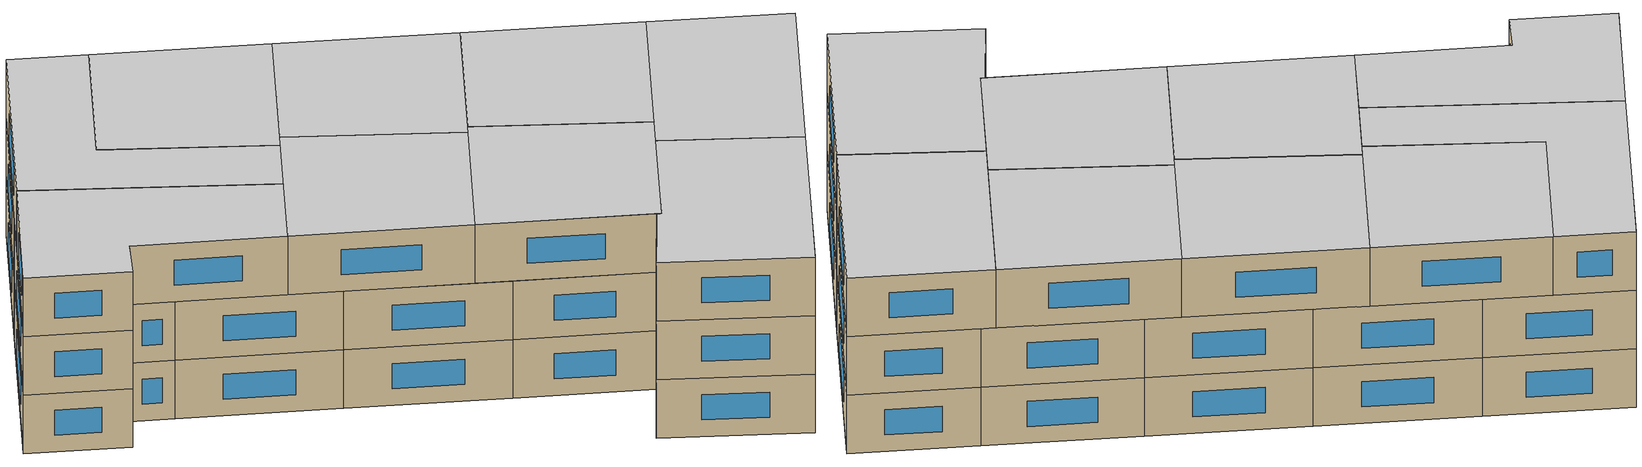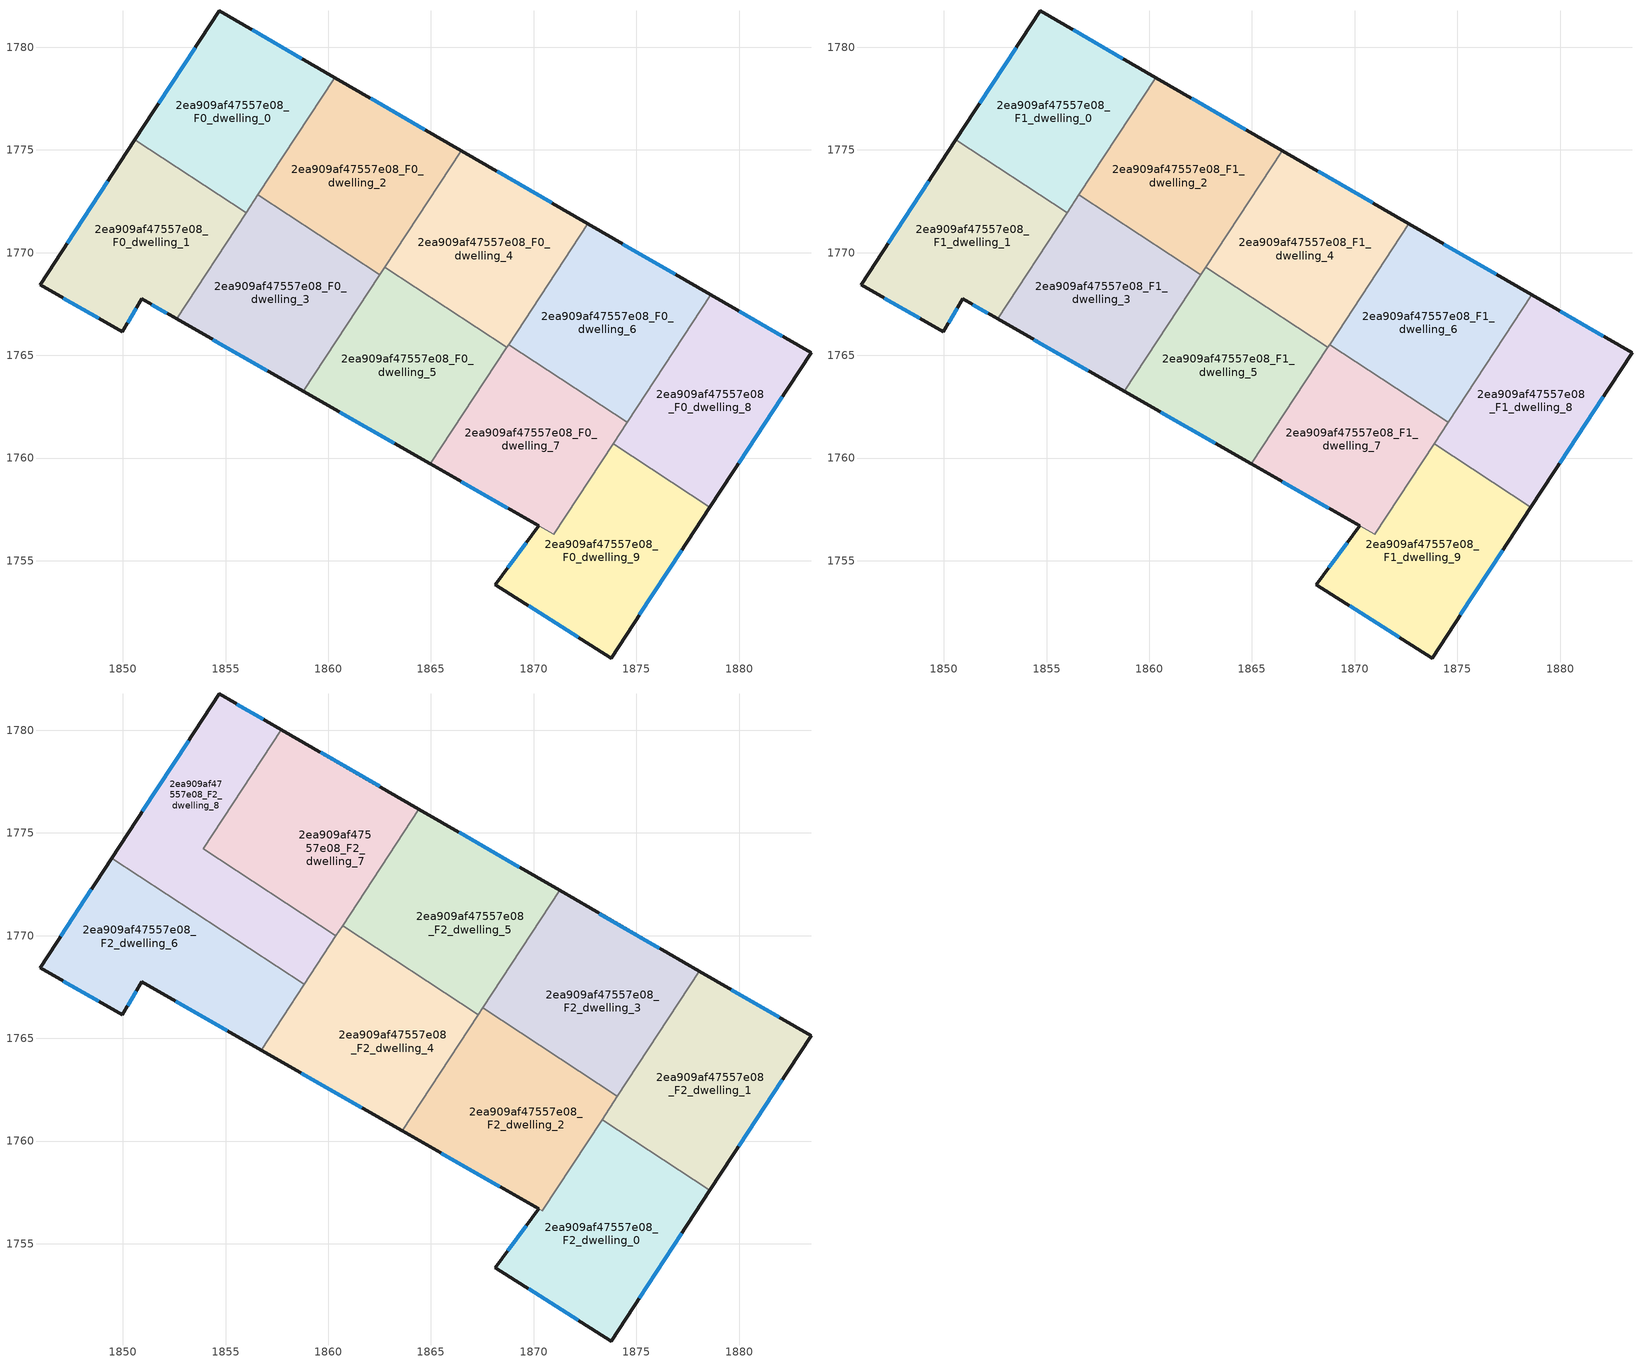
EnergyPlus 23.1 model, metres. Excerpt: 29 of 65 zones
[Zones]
2ea909af47557e08_F0_dwelling_0
 floor ground (EU_floor_Construction): 1860.31,1778.52 1856,1771.94 1850.59,1775.49 1854.7,1781.77 z0
 wall outside (EU_wall_Construction): 1860.31,1778.52 1854.7,1781.77 1850.59,1775.49 z0:3
 wall to 2ea909af47557e08_F0_dwelling_1 (EU_wall_Construction): 1850.59,1775.49 1856,1771.94 z0:3
 wall to 2ea909af47557e08_F0_dwelling_2 (EU_wall_Construction): 1856.58,1772.82 1860.31,1778.52 z0:3
 wall to 2ea909af47557e08_F0_dwelling_3 (EU_wall_Construction): 1856,1771.94 1856.58,1772.82 z0:3
 window (EU_Window_Construction): 1853.52,1779.97 1851.76,1777.28 / 1858.71,1779.45 1856.3,1780.84 z0.86:2.14
2ea909af47557e08_F0_dwelling_1
 floor ground (EU_floor_Construction): 1856,1771.94 1852.62,1766.78 1850.92,1767.74 1849.97,1766.14 1845.97,1768.44 1850.59,1775.49 z0
 wall outside (EU_wall_Construction): 1850.59,1775.49 1845.97,1768.44 1849.97,1766.14 1850.92,1767.74 1852.62,1766.78 z0:3
 wall to 2ea909af47557e08_F0_dwelling_3 (EU_wall_Construction): 1852.62,1766.78 1856,1771.94 z0:3
 window (EU_Window_Construction): 1851.41,1767.47 1852.14,1767.05 / 1850.24,1766.6 1850.65,1767.29 / 1847.11,1767.78 1848.83,1766.79 / 1849.27,1773.47 1847.29,1770.45 z0.86:2.14
2ea909af47557e08_F0_dwelling_2
 floor ground (EU_floor_Construction): 1866.47,1774.97 1862.52,1768.93 1856.58,1772.82 1860.31,1778.52 z0
 wall outside (EU_wall_Construction): 1866.47,1774.97 1860.31,1778.52 z0:3
 wall to 2ea909af47557e08_F0_dwelling_3 (EU_wall_Construction): 1856.58,1772.82 1862.52,1768.93 z0:3
 wall to 2ea909af47557e08_F0_dwelling_4 (EU_wall_Construction): 1862.74,1769.28 1866.47,1774.97 z0:3
 wall to 2ea909af47557e08_F0_dwelling_5 (EU_wall_Construction): 1862.52,1768.93 1862.74,1769.28 z0:3
 window (EU_Window_Construction): 1864.71,1775.98 1862.07,1777.51 z0.86:2.14
2ea909af47557e08_F0_dwelling_3
 floor ground (EU_floor_Construction): 1862.52,1768.93 1858.79,1763.25 1852.62,1766.78 1856.58,1772.82 z0
 wall outside (EU_wall_Construction): 1852.62,1766.78 1858.79,1763.25 z0:3
 wall to 2ea909af47557e08_F0_dwelling_5 (EU_wall_Construction): 1858.79,1763.25 1862.52,1768.93 z0:3
 window (EU_Window_Construction): 1854.38,1765.77 1857.03,1764.25 z0.86:2.14
2ea909af47557e08_F0_dwelling_4
 floor ground (EU_floor_Construction): 1872.63,1771.4 1868.69,1765.38 1862.74,1769.28 1866.47,1774.97 z0
 wall outside (EU_wall_Construction): 1872.63,1771.4 1866.47,1774.97 z0:3
 wall to 2ea909af47557e08_F0_dwelling_5 (EU_wall_Construction): 1862.74,1769.28 1868.69,1765.38 z0:3
 wall to 2ea909af47557e08_F0_dwelling_6 (EU_wall_Construction): 1868.78,1765.52 1872.63,1771.4 z0:3
 wall to 2ea909af47557e08_F0_dwelling_7 (EU_wall_Construction): 1868.69,1765.38 1868.78,1765.52 z0:3
 window (EU_Window_Construction): 1870.87,1772.42 1868.23,1773.95 z0.86:2.14
2ea909af47557e08_F0_dwelling_5
 floor ground (EU_floor_Construction): 1868.69,1765.38 1864.98,1759.71 1858.79,1763.25 1862.74,1769.28 z0
 wall outside (EU_wall_Construction): 1858.79,1763.25 1864.98,1759.71 z0:3
 wall to 2ea909af47557e08_F0_dwelling_7 (EU_wall_Construction): 1864.98,1759.71 1868.69,1765.38 z0:3
 window (EU_Window_Construction): 1860.56,1762.24 1863.21,1760.72 z0.86:2.14
2ea909af47557e08_F0_dwelling_6
 floor ground (EU_floor_Construction): 1878.61,1767.95 1874.55,1761.75 1868.78,1765.52 1872.63,1771.4 z0
 wall outside (EU_wall_Construction): 1878.61,1767.95 1872.63,1771.4 z0:3
 wall to 2ea909af47557e08_F0_dwelling_7 (EU_wall_Construction): 1868.78,1765.52 1874.55,1761.75 z0:3
 wall to 2ea909af47557e08_F0_dwelling_8 (EU_wall_Construction): 1874.55,1761.75 1878.61,1767.95 z0:3
 window (EU_Window_Construction): 1876.9,1768.94 1874.34,1770.42 z0.86:2.14
2ea909af47557e08_F0_dwelling_7
 floor ground (EU_floor_Construction): 1874.55,1761.75 1870.97,1756.28 1864.98,1759.71 1868.78,1765.52 z0
 wall outside (EU_wall_Construction): 1864.98,1759.71 1870.25,1756.7 z0:3
 wall to 2ea909af47557e08_F0_dwelling_9 (EU_wall_Construction): 1870.25,1756.7 1870.97,1756.28 1873.86,1760.7 z0:3
 wall to 2ea909af47557e08_F0_dwelling_8 (EU_wall_Construction): 1873.86,1760.7 1874.55,1761.75 z0:3
 window (EU_Window_Construction): 1866.48,1758.85 1868.74,1757.56 z0.86:2.14
2ea909af47557e08_F0_dwelling_8
 floor ground (EU_floor_Construction): 1883.5,1765.12 1878.58,1757.61 1873.86,1760.7 1878.61,1767.95 z0
 wall outside (EU_wall_Construction): 1878.58,1757.61 1883.5,1765.12 1878.61,1767.95 z0:3
 wall to 2ea909af47557e08_F0_dwelling_9 (EU_wall_Construction): 1873.86,1760.7 1878.58,1757.61 z0:3
 window (EU_Window_Construction): 1882.1,1765.93 1880.01,1767.14 / 1879.99,1759.76 1882.09,1762.98 z0.86:2.14
2ea909af47557e08_F0_dwelling_9
 floor ground (EU_floor_Construction): 1878.58,1757.61 1873.77,1750.26 1868.14,1753.83 1870.25,1756.7 1870.97,1756.28 1873.86,1760.7 z0
 wall outside (EU_wall_Construction): 1870.25,1756.7 1868.14,1753.83 1873.77,1750.26 1878.58,1757.61 z0:3
 window (EU_Window_Construction): 1875.14,1752.36 1877.21,1755.51 / 1869.75,1752.81 1872.16,1751.28 / 1869.65,1755.88 1868.74,1754.65 z0.86:2.14
2ea909af47557e08_F1_dwelling_0
 floor to 2ea909af47557e08_F0_dwelling_0 (EU_floor_Construction): 1860.31,1778.52 1856,1771.94 1850.59,1775.49 1854.7,1781.77 z3
 wall outside (EU_wall_Construction): 1860.31,1778.52 1854.7,1781.77 1850.59,1775.49 z3:6
 wall to 2ea909af47557e08_F1_dwelling_1 (EU_wall_Construction): 1850.59,1775.49 1856,1771.94 z3:6
 wall to 2ea909af47557e08_F1_dwelling_2 (EU_wall_Construction): 1856.58,1772.82 1860.31,1778.52 z3:6
 wall to 2ea909af47557e08_F1_dwelling_3 (EU_wall_Construction): 1856,1771.94 1856.58,1772.82 z3:6
 window (EU_Window_Construction): 1853.52,1779.97 1851.76,1777.28 / 1858.71,1779.45 1856.3,1780.84 z3.86:5.14
2ea909af47557e08_F1_dwelling_1
 floor to 2ea909af47557e08_F0_dwelling_1 (EU_floor_Construction): 1856,1771.94 1852.62,1766.78 1850.92,1767.74 1849.97,1766.14 1845.97,1768.44 1850.59,1775.49 z3
 wall outside (EU_wall_Construction): 1850.59,1775.49 1845.97,1768.44 1849.97,1766.14 1850.92,1767.74 1852.62,1766.78 z3:6
 wall to 2ea909af47557e08_F1_dwelling_3 (EU_wall_Construction): 1852.62,1766.78 1856,1771.94 z3:6
 window (EU_Window_Construction): 1851.41,1767.47 1852.14,1767.05 / 1850.24,1766.6 1850.65,1767.29 / 1847.11,1767.78 1848.83,1766.79 / 1849.27,1773.47 1847.29,1770.45 z3.86:5.14
2ea909af47557e08_F1_dwelling_2
 floor to 2ea909af47557e08_F0_dwelling_2 (EU_floor_Construction): 1866.47,1774.97 1862.52,1768.93 1856.58,1772.82 1860.31,1778.52 z3
 wall outside (EU_wall_Construction): 1866.47,1774.97 1860.31,1778.52 z3:6
 wall to 2ea909af47557e08_F1_dwelling_3 (EU_wall_Construction): 1856.58,1772.82 1862.52,1768.93 z3:6
 wall to 2ea909af47557e08_F1_dwelling_4 (EU_wall_Construction): 1862.74,1769.28 1866.47,1774.97 z3:6
 wall to 2ea909af47557e08_F1_dwelling_5 (EU_wall_Construction): 1862.52,1768.93 1862.74,1769.28 z3:6
 window (EU_Window_Construction): 1864.71,1775.98 1862.07,1777.51 z3.86:5.14
 ceiling adiabatic (EU_roof_Construction): 1860.53,1770.23 1864.41,1776.15 1860.31,1778.52 1856.58,1772.82 z6
2ea909af47557e08_F1_dwelling_3
 floor to 2ea909af47557e08_F0_dwelling_3 (EU_floor_Construction): 1862.52,1768.93 1858.79,1763.25 1852.62,1766.78 1856.58,1772.82 z3
 wall outside (EU_wall_Construction): 1852.62,1766.78 1858.79,1763.25 z3:6
 wall to 2ea909af47557e08_F1_dwelling_5 (EU_wall_Construction): 1858.79,1763.25 1862.52,1768.93 z3:6
 window (EU_Window_Construction): 1854.38,1765.77 1857.03,1764.25 z3.86:5.14
 ceiling adiabatic (EU_roof_Construction): 1858.79,1763.25 1862.52,1768.93 1856.58,1772.82 1852.62,1766.78 z6
2ea909af47557e08_F1_dwelling_4
 floor to 2ea909af47557e08_F0_dwelling_4 (EU_floor_Construction): 1872.63,1771.4 1868.69,1765.38 1862.74,1769.28 1866.47,1774.97 z3
 wall outside (EU_wall_Construction): 1872.63,1771.4 1866.47,1774.97 z3:6
 wall to 2ea909af47557e08_F1_dwelling_5 (EU_wall_Construction): 1862.74,1769.28 1868.69,1765.38 z3:6
 wall to 2ea909af47557e08_F1_dwelling_6 (EU_wall_Construction): 1868.78,1765.52 1872.63,1771.4 z3:6
 wall to 2ea909af47557e08_F1_dwelling_7 (EU_wall_Construction): 1868.69,1765.38 1868.78,1765.52 z3:6
 window (EU_Window_Construction): 1870.87,1772.42 1868.23,1773.95 z3.86:5.14
2ea909af47557e08_F1_dwelling_5
 floor to 2ea909af47557e08_F0_dwelling_5 (EU_floor_Construction): 1868.69,1765.38 1864.98,1759.71 1858.79,1763.25 1862.74,1769.28 z3
 wall outside (EU_wall_Construction): 1858.79,1763.25 1864.98,1759.71 z3:6
 wall to 2ea909af47557e08_F1_dwelling_7 (EU_wall_Construction): 1864.98,1759.71 1868.69,1765.38 z3:6
 window (EU_Window_Construction): 1860.56,1762.24 1863.21,1760.72 z3.86:5.14
2ea909af47557e08_F1_dwelling_6
 floor to 2ea909af47557e08_F0_dwelling_6 (EU_floor_Construction): 1878.61,1767.95 1874.55,1761.75 1868.78,1765.52 1872.63,1771.4 z3
 wall outside (EU_wall_Construction): 1878.61,1767.95 1872.63,1771.4 z3:6
 wall to 2ea909af47557e08_F1_dwelling_7 (EU_wall_Construction): 1868.78,1765.52 1874.55,1761.75 z3:6
 wall to 2ea909af47557e08_F1_dwelling_8 (EU_wall_Construction): 1874.55,1761.75 1878.61,1767.95 z3:6
 window (EU_Window_Construction): 1876.9,1768.94 1874.34,1770.42 z3.86:5.14
 ceiling adiabatic (EU_roof_Construction): 1874.55,1761.75 1878.61,1767.95 1872.63,1771.4 1868.78,1765.52 z6
2ea909af47557e08_F1_dwelling_7
 floor to 2ea909af47557e08_F0_dwelling_7 (EU_floor_Construction): 1874.55,1761.75 1870.97,1756.28 1864.98,1759.71 1868.78,1765.52 z3
 wall outside (EU_wall_Construction): 1864.98,1759.71 1870.25,1756.7 z3:6
 wall to 2ea909af47557e08_F1_dwelling_9 (EU_wall_Construction): 1870.25,1756.7 1870.97,1756.28 1873.86,1760.7 z3:6
 wall to 2ea909af47557e08_F1_dwelling_8 (EU_wall_Construction): 1873.86,1760.7 1874.55,1761.75 z3:6
 window (EU_Window_Construction): 1866.48,1758.85 1868.74,1757.56 z3.86:5.14
 ceiling adiabatic (EU_roof_Construction): 1870.42,1756.6 1874.02,1762.09 1868.78,1765.52 1864.98,1759.71 z6; 1873.86,1760.69 1874.55,1761.75 1874.02,1762.09 1873.33,1761.04 z6
2ea909af47557e08_F1_dwelling_8
 floor to 2ea909af47557e08_F0_dwelling_8 (EU_floor_Construction): 1883.5,1765.12 1878.58,1757.61 1873.86,1760.7 1878.61,1767.95 z3
 wall outside (EU_wall_Construction): 1878.58,1757.61 1883.5,1765.12 1878.61,1767.95 z3:6
 wall to 2ea909af47557e08_F1_dwelling_9 (EU_wall_Construction): 1873.86,1760.7 1878.58,1757.61 z3:6
 window (EU_Window_Construction): 1882.1,1765.93 1880.01,1767.14 / 1879.99,1759.76 1882.09,1762.98 z3.86:5.14
2ea909af47557e08_F1_dwelling_9
 floor to 2ea909af47557e08_F0_dwelling_9 (EU_floor_Construction): 1878.58,1757.61 1873.77,1750.26 1868.14,1753.83 1870.25,1756.7 1870.97,1756.28 1873.86,1760.7 z3
 wall outside (EU_wall_Construction): 1870.25,1756.7 1868.14,1753.83 1873.77,1750.26 1878.58,1757.61 z3:6
 window (EU_Window_Construction): 1875.14,1752.36 1877.21,1755.51 / 1869.75,1752.81 1872.16,1751.28 / 1869.65,1755.88 1868.74,1754.65 z3.86:5.14
2ea909af47557e08_F2_dwelling_0
 floor to 2ea909af47557e08_F1_dwelling_9 (EU_floor_Construction): 1878.57,1757.6 1873.77,1750.26 1868.14,1753.83 1870.25,1756.7 1870.97,1756.28 1873.86,1760.69 z6
 floor to 2ea909af47557e08_F1_dwelling_7 (EU_floor_Construction): 1873.86,1760.69 1870.97,1756.28 1870.25,1756.7 1870.42,1756.6 1873.33,1761.04 z6
 wall outside (EU_wall_Construction): 1870.25,1756.7 1868.14,1753.83 1873.77,1750.26 1878.57,1757.6 z6:9
 wall to 2ea909af47557e08_F2_dwelling_1 (EU_wall_Construction): 1878.57,1757.6 1873.33,1761.04 z6:9
 wall to 2ea909af47557e08_F2_dwelling_2 (EU_wall_Construction): 1873.33,1761.04 1870.42,1756.6 1870.25,1756.7 z6:9
 window (EU_Window_Construction): 1875.14,1752.36 1877.2,1755.5 / 1869.75,1752.81 1872.16,1751.28 / 1869.65,1755.88 1868.74,1754.65 z6.86:8.14
 ceiling to 2ea909af47557e08_F3_dwelling_0 (EU_floor_Construction): 1873.77,1750.26 1878.57,1757.6 1873.33,1761.04 1870.42,1756.6 1870.25,1756.7 1868.14,1753.83 z9
2ea909af47557e08_F2_dwelling_1
 floor to 2ea909af47557e08_F1_dwelling_8 (EU_floor_Construction): 1883.5,1765.12 1878.58,1757.61 1873.86,1760.7 1878.61,1767.95 z6
 floor to 2ea909af47557e08_F1_dwelling_9 (EU_floor_Construction): 1878.58,1757.61 1878.57,1757.6 1873.86,1760.69 1873.86,1760.7 z6
 floor adiabatic (EU_floor_Construction): 1878.61,1767.95 1873.86,1760.69 1873.33,1761.04 1878.06,1768.27 z6
 wall outside (EU_wall_Construction): 1878.57,1757.6 1883.5,1765.12 1878.06,1768.27 z6:9
 wall to 2ea909af47557e08_F2_dwelling_3 (EU_wall_Construction): 1878.06,1768.27 1874.08,1762.18 z6:9
 wall to 2ea909af47557e08_F2_dwelling_2 (EU_wall_Construction): 1874.08,1762.18 1873.33,1761.04 z6:9
 window (EU_Window_Construction): 1879.98,1759.75 1882.09,1762.97 / 1881.95,1766.02 1879.62,1767.37 z6.86:8.14
 ceiling to 2ea909af47557e08_F3_dwelling_1 (EU_floor_Construction): 1878.57,1757.6 1883.5,1765.12 1878.06,1768.27 1873.33,1761.04 z9
2ea909af47557e08_F2_dwelling_2
 floor to 2ea909af47557e08_F1_dwelling_5 (EU_floor_Construction): 1868.69,1765.38 1864.98,1759.71 1863.6,1760.5 1867.37,1766.25 z6
 floor to 2ea909af47557e08_F1_dwelling_4 (EU_floor_Construction): 1868.84,1765.61 1868.69,1765.38 1867.37,1766.25 1867.52,1766.48 z6
 floor adiabatic (EU_floor_Construction): 1874.08,1762.18 1870.42,1756.6 1864.98,1759.71 1868.84,1765.61 z6
 wall outside (EU_wall_Construction): 1863.6,1760.5 1870.25,1756.7 z6:9
 wall to 2ea909af47557e08_F2_dwelling_3 (EU_wall_Construction): 1874.08,1762.18 1867.52,1766.48 z6:9
 wall to 2ea909af47557e08_F2_dwelling_4 (EU_wall_Construction): 1867.31,1766.15 1863.6,1760.5 z6:9
 wall to 2ea909af47557e08_F2_dwelling_5 (EU_wall_Construction): 1867.52,1766.48 1867.31,1766.15 z6:9
 window (EU_Window_Construction): 1865.5,1759.41 1868.35,1757.78 z6.86:8.14
 ceiling to 2ea909af47557e08_F3_dwelling_2 (EU_floor_Construction): 1870.42,1756.6 1874.08,1762.18 1867.52,1766.48 1863.6,1760.5 z9
2ea909af47557e08_F2_dwelling_3
 floor adiabatic (EU_floor_Construction): 1878.06,1768.27 1874.08,1762.18 1868.84,1765.61 1872.63,1771.4 z6
 floor to 2ea909af47557e08_F1_dwelling_4 (EU_floor_Construction): 1872.63,1771.4 1868.84,1765.61 1867.52,1766.48 1871.26,1772.2 z6
 wall outside (EU_wall_Construction): 1878.06,1768.27 1871.26,1772.2 z6:9
 wall to 2ea909af47557e08_F2_dwelling_5 (EU_wall_Construction): 1871.26,1772.2 1867.52,1766.48 z6:9
 window (EU_Window_Construction): 1876.12,1769.39 1873.2,1771.07 z6.86:8.14
 ceiling to 2ea909af47557e08_F3_dwelling_3 (EU_floor_Construction): 1874.08,1762.18 1878.06,1768.27 1871.26,1772.2 1867.52,1766.48 z9
2ea909af47557e08_F2_dwelling_4
 floor to 2ea909af47557e08_F1_dwelling_5 (EU_floor_Construction): 1867.3,1766.15 1863.6,1760.5 1858.79,1763.25 1862.68,1769.18 z6
 floor to 2ea909af47557e08_F1_dwelling_2 (EU_floor_Construction): 1862.68,1769.18 1862.51,1768.93 1860.53,1770.23 1860.7,1770.48 z6
 floor adiabatic (EU_floor_Construction): 1862.51,1768.93 1858.79,1763.25 1856.73,1764.42 1860.7,1770.48 1860.53,1770.23 z6
 wall outside (EU_wall_Construction): 1856.73,1764.42 1863.6,1760.5 z6:9
 wall to 2ea909af47557e08_F2_dwelling_5 (EU_wall_Construction): 1867.3,1766.15 1860.7,1770.48 z6:9
 wall to 2ea909af47557e08_F2_dwelling_6 (EU_wall_Construction): 1858.83,1767.63 1856.73,1764.42 z6:9
 wall to 2ea909af47557e08_F2_dwelling_8 (EU_wall_Construction): 1860.38,1769.99 1858.83,1767.63 z6:9
 wall to 2ea909af47557e08_F2_dwelling_7 (EU_wall_Construction): 1860.7,1770.48 1860.38,1769.99 z6:9
 window (EU_Window_Construction): 1858.69,1763.3 1861.64,1761.62 z6.86:8.14
 ceiling to 2ea909af47557e08_F3_dwelling_4 (EU_floor_Construction): 1863.6,1760.5 1867.3,1766.15 1860.7,1770.48 1856.73,1764.42 z9
2ea909af47557e08_F2_dwelling_5
 floor to 2ea909af47557e08_F1_dwelling_4 (EU_floor_Construction): 1871.26,1772.2 1867.37,1766.25 1862.74,1769.28 1866.46,1774.97 z6
 floor to 2ea909af47557e08_F1_dwelling_2 (EU_floor_Construction): 1866.46,1774.97 1862.68,1769.18 1860.7,1770.48 1864.41,1776.15 z6
 floor to 2ea909af47557e08_F1_dwelling_5 (EU_floor_Construction): 1867.37,1766.25 1867.3,1766.15 1862.68,1769.18 1862.74,1769.28 z6
 wall outside (EU_wall_Construction): 1871.26,1772.2 1864.41,1776.15 z6:9
 wall to 2ea909af47557e08_F2_dwelling_7 (EU_wall_Construction): 1864.41,1776.15 1860.7,1770.48 z6:9
 window (EU_Window_Construction): 1869.3,1773.33 1866.37,1775.02 z6.86:8.14
 ceiling to 2ea909af47557e08_F3_dwelling_5 (EU_floor_Construction): 1867.3,1766.15 1871.26,1772.2 1864.41,1776.15 1860.7,1770.48 z9
2ea909af47557e08_F2_dwelling_6
 floor to 2ea909af47557e08_F1_dwelling_1 (EU_floor_Construction): 1854.88,1770.22 1852.62,1766.78 1850.92,1767.74 1849.97,1766.14 1845.97,1768.44 1849.46,1773.77 z6
 floor adiabatic (EU_floor_Construction): 1858.83,1767.63 1856.73,1764.42 1852.62,1766.78 1854.88,1770.22 z6
 wall outside (EU_wall_Construction): 1849.46,1773.77 1845.97,1768.44 1849.97,1766.14 1850.92,1767.74 1856.73,1764.42 z6:9
 wall to 2ea909af47557e08_F2_dwelling_8 (EU_wall_Construction): 1858.83,1767.63 1849.46,1773.77 z6:9
 window (EU_Window_Construction): 1850.24,1766.6 1850.65,1767.29 / 1847.11,1767.78 1848.83,1766.79 / 1848.46,1772.25 1846.97,1769.96 / 1852.58,1766.8 1855.07,1765.37 z6.86:8.14
 ceiling to 2ea909af47557e08_F3_dwelling_6 (EU_floor_Construction): 1856.73,1764.42 1858.83,1767.63 1849.46,1773.77 1845.97,1768.44 1849.97,1766.14 1850.92,1767.74 z9
2ea909af47557e08_F2_dwelling_7
 floor to 2ea909af47557e08_F1_dwelling_0 (EU_floor_Construction): 1860.31,1778.52 1856.42,1772.58 1853.91,1774.22 1857.71,1780.03 z6
 floor adiabatic (EU_floor_Construction): 1864.41,1776.15 1860.38,1769.99 1856.42,1772.58 1860.31,1778.52 z6
 wall outside (EU_wall_Construction): 1864.41,1776.15 1857.71,1780.03 z6:9
 wall to 2ea909af47557e08_F2_dwelling_8 (EU_wall_Construction): 1857.71,1780.03 1853.91,1774.22 1860.38,1769.99 z6:9
 window (EU_Window_Construction): 1862.5,1777.26 1859.62,1778.92 z6.86:8.14
 ceiling to 2ea909af47557e08_F3_dwelling_7 (EU_floor_Construction): 1860.38,1769.99 1864.41,1776.15 1857.71,1780.03 1853.91,1774.22 z9
2ea909af47557e08_F2_dwelling_8
 floor to 2ea909af47557e08_F1_dwelling_0 (EU_floor_Construction): 1857.71,1780.03 1853.91,1774.22 1856.42,1772.58 1856,1771.94 1850.59,1775.49 1854.7,1781.77 z6
 floor adiabatic (EU_floor_Construction): 1860.38,1769.99 1858.83,1767.63 1854.88,1770.22 1856.42,1772.58 z6
 floor to 2ea909af47557e08_F1_dwelling_1 (EU_floor_Construction): 1856,1771.94 1854.88,1770.22 1849.46,1773.77 1850.59,1775.49 z6
 wall outside (EU_wall_Construction): 1857.71,1780.03 1854.7,1781.77 1849.46,1773.77 z6:9
 window (EU_Window_Construction): 1853.2,1779.48 1850.96,1776.05 / 1856.85,1780.52 1855.56,1781.27 z6.86:8.14
 ceiling to 2ea909af47557e08_F3_dwelling_8 (EU_floor_Construction): 1858.83,1767.63 1860.38,1769.99 1853.91,1774.22 1857.71,1780.03 1854.7,1781.77 1849.46,1773.77 z9
[Building]
EU S2 Campaign: North Axis=0; Terrain=City; Solar Distribution=FullExterior
[Site:Location]
Helsinki-Vantaa.AP: Latitude=60.317; Longitude=24.963; Time Zone=2; Elevation=54.6
[SizingPeriod:WeatherFileDays]
AnnualSizingPeriod: Begin Month=1; Begin Day of Month=1; End Month=12; End Day of Month=31; Day of Week for Start Day=Monday; Use Weather File Daylight Saving Period=No; Use Weather File Rain and Snow Indicators=No
[MATERIAL]
EU_InternalMass_Material: Roughness=MediumRough; Thickness=0.1; Conductivity=1; Density=1800; Specific Heat=900; Thermal Absorptance=0.9; Solar Absorptance=0.7; Visible Absorptance=0.7
[MATERIAL:NOMASS] Roughness=MediumRough; Thermal Absorptance=0.9; Solar Absorptance=0.7; Visible Absorptance=0.7
Name | Thermal Resistance
EU_wall_NoMass | 1.10183
EU_roof_NoMass; EU_floor_NoMass | 1.70606
[WINDOWMATERIAL:SIMPLEGLAZINGSYSTEM]
EU_Window_SimpleGlazing: UFactor=3.11035; Solar Heat Gain Coefficient=0.8; Visible Transmittance=0.8
[CONSTRUCTION]
EU_wall_Construction: EU_wall_NoMass
EU_roof_Construction: EU_roof_NoMass
EU_floor_Construction: EU_floor_NoMass
EU_Window_Construction: EU_Window_SimpleGlazing
EU_InternalMass_Construction: EU_InternalMass_Material
[ZONE] Type=1; Multiplier=1; Ceiling Height=autocalculate; Floor Area=autocalculate; Part of Total Floor Area=Yes
Name | Volume
2ea909af47557e08_F0_dwelling_0; 2ea909af47557e08_F1_dwelling_0 | 149.29
2ea909af47557e08_F2_dwelling_0 | 169.042
2ea909af47557e08_F0_dwelling_1; 2ea909af47557e08_F1_dwelling_1 | 149.275
2ea909af47557e08_F2_dwelling_1 | 165.881
2ea909af47557e08_F0_dwelling_2; 2ea909af47557e08_F1_dwelling_2 | 149.287
2ea909af47557e08_F2_dwelling_2 | 162.709
2ea909af47557e08_F0_dwelling_3; 2ea909af47557e08_F1_dwelling_3 | 149.314
2ea909af47557e08_F2_dwelling_3 | 165.887
2ea909af47557e08_F0_dwelling_4; 2ea909af47557e08_F1_dwelling_4 | 149.283
2ea909af47557e08_F2_dwelling_4; 2ea909af47557e08_F2_dwelling_8 | 165.888
2ea909af47557e08_F0_dwelling_5; 2ea909af47557e08_F1_dwelling_5 | 149.298
2ea909af47557e08_F2_dwelling_5 | 165.872
2ea909af47557e08_F0_dwelling_6; 2ea909af47557e08_F1_dwelling_6 | 149.276
2ea909af47557e08_F2_dwelling_6 | 165.844
2ea909af47557e08_F0_dwelling_7; 2ea909af47557e08_F1_dwelling_7 | 139.368
2ea909af47557e08_F2_dwelling_7 | 165.877
2ea909af47557e08_F0_dwelling_8; 2ea909af47557e08_F1_dwelling_8 | 149.293
2ea909af47557e08_F0_dwelling_9; 2ea909af47557e08_F1_dwelling_9 | 159.204
[INTERNALMASS] Construction=EU_InternalMass_Construction
Name | Zone or ZoneList | Surface Area
2ea909af47557e08_F0_dwelling_0_EU_InternalMass | 2ea909af47557e08_F0_dwelling_0 | 49.7633
2ea909af47557e08_F0_dwelling_1_EU_InternalMass | 2ea909af47557e08_F0_dwelling_1 | 49.7584
2ea909af47557e08_F0_dwelling_2_EU_InternalMass | 2ea909af47557e08_F0_dwelling_2 | 49.7621
2ea909af47557e08_F0_dwelling_3_EU_InternalMass | 2ea909af47557e08_F0_dwelling_3 | 49.771
2ea909af47557e08_F0_dwelling_4_EU_InternalMass | 2ea909af47557e08_F0_dwelling_4 | 49.7615
2ea909af47557e08_F0_dwelling_5_EU_InternalMass | 2ea909af47557e08_F0_dwelling_5 | 49.7655
2ea909af47557e08_F0_dwelling_6_EU_InternalMass | 2ea909af47557e08_F0_dwelling_6 | 49.7589
2ea909af47557e08_F0_dwelling_7_EU_InternalMass | 2ea909af47557e08_F0_dwelling_7 | 46.453
2ea909af47557e08_F0_dwelling_8_EU_InternalMass | 2ea909af47557e08_F0_dwelling_8 | 49.7643
2ea909af47557e08_F0_dwelling_9_EU_InternalMass | 2ea909af47557e08_F0_dwelling_9 | 53.0677
2ea909af47557e08_F1_dwelling_0_EU_InternalMass | 2ea909af47557e08_F1_dwelling_0 | 49.7633
2ea909af47557e08_F1_dwelling_1_EU_InternalMass | 2ea909af47557e08_F1_dwelling_1 | 49.7584
2ea909af47557e08_F1_dwelling_2_EU_InternalMass | 2ea909af47557e08_F1_dwelling_2 | 49.7621
2ea909af47557e08_F1_dwelling_3_EU_InternalMass | 2ea909af47557e08_F1_dwelling_3 | 49.771
2ea909af47557e08_F1_dwelling_4_EU_InternalMass | 2ea909af47557e08_F1_dwelling_4 | 49.7615
2ea909af47557e08_F1_dwelling_5_EU_InternalMass | 2ea909af47557e08_F1_dwelling_5 | 49.7655
2ea909af47557e08_F1_dwelling_6_EU_InternalMass | 2ea909af47557e08_F1_dwelling_6 | 49.7589
2ea909af47557e08_F1_dwelling_7_EU_InternalMass | 2ea909af47557e08_F1_dwelling_7 | 46.453
2ea909af47557e08_F1_dwelling_8_EU_InternalMass | 2ea909af47557e08_F1_dwelling_8 | 49.7643
2ea909af47557e08_F1_dwelling_9_EU_InternalMass | 2ea909af47557e08_F1_dwelling_9 | 53.0677
2ea909af47557e08_F2_dwelling_0_EU_InternalMass | 2ea909af47557e08_F2_dwelling_0 | 56.3479
2ea909af47557e08_F2_dwelling_1_EU_InternalMass | 2ea909af47557e08_F2_dwelling_1 | 55.2934
2ea909af47557e08_F2_dwelling_2_EU_InternalMass | 2ea909af47557e08_F2_dwelling_2 | 54.2371
2ea909af47557e08_F2_dwelling_3_EU_InternalMass | 2ea909af47557e08_F2_dwelling_3 | 55.2943
2ea909af47557e08_F2_dwelling_4_EU_InternalMass | 2ea909af47557e08_F2_dwelling_4 | 55.2964
2ea909af47557e08_F2_dwelling_5_EU_InternalMass | 2ea909af47557e08_F2_dwelling_5 | 55.2872
2ea909af47557e08_F2_dwelling_6_EU_InternalMass | 2ea909af47557e08_F2_dwelling_6 | 55.2804
2ea909af47557e08_F2_dwelling_7_EU_InternalMass | 2ea909af47557e08_F2_dwelling_7 | 55.293
2ea909af47557e08_F2_dwelling_8_EU_InternalMass | 2ea909af47557e08_F2_dwelling_8 | 55.2958
[OTHEREQUIPMENT] Fuel Type=Electricity; Design Level Calculation Method=Watts/Area; Power per Zone Floor Area=1; Fraction Latent=0; Fraction Radiant=0; Fraction Lost=0; Carbon Dioxide Generation Rate=0; EndUse Subcategory=EU_Step8_InternalGains
Name | Zone or ZoneList or Space or SpaceList | Schedule
EU_Step8_InternalGain_2ea909af47557e08_F0_dwelling_0_f000 | 2ea909af47557e08_F0_dwelling_0 | EU_Step8_GainSchedule_2ea909af47557e08_F0_dwelling_0_f000
EU_Step8_InternalGain_2ea909af47557e08_F0_dwelling_1_f000 | 2ea909af47557e08_F0_dwelling_1 | EU_Step8_GainSchedule_2ea909af47557e08_F0_dwelling_1_f000
EU_Step8_InternalGain_2ea909af47557e08_F0_dwelling_2_f000 | 2ea909af47557e08_F0_dwelling_2 | EU_Step8_GainSchedule_2ea909af47557e08_F0_dwelling_2_f000
EU_Step8_InternalGain_2ea909af47557e08_F0_dwelling_3_f000 | 2ea909af47557e08_F0_dwelling_3 | EU_Step8_GainSchedule_2ea909af47557e08_F0_dwelling_3_f000
EU_Step8_InternalGain_2ea909af47557e08_F0_dwelling_4_f000 | 2ea909af47557e08_F0_dwelling_4 | EU_Step8_GainSchedule_2ea909af47557e08_F0_dwelling_4_f000
EU_Step8_InternalGain_2ea909af47557e08_F0_dwelling_5_f000 | 2ea909af47557e08_F0_dwelling_5 | EU_Step8_GainSchedule_2ea909af47557e08_F0_dwelling_5_f000
EU_Step8_InternalGain_2ea909af47557e08_F0_dwelling_6_f000 | 2ea909af47557e08_F0_dwelling_6 | EU_Step8_GainSchedule_2ea909af47557e08_F0_dwelling_6_f000
EU_Step8_InternalGain_2ea909af47557e08_F0_dwelling_7_f000 | 2ea909af47557e08_F0_dwelling_7 | EU_Step8_GainSchedule_2ea909af47557e08_F0_dwelling_7_f000
EU_Step8_InternalGain_2ea909af47557e08_F0_dwelling_8_f000 | 2ea909af47557e08_F0_dwelling_8 | EU_Step8_GainSchedule_2ea909af47557e08_F0_dwelling_8_f000
EU_Step8_InternalGain_2ea909af47557e08_F0_dwelling_9_f000 | 2ea909af47557e08_F0_dwelling_9 | EU_Step8_GainSchedule_2ea909af47557e08_F0_dwelling_9_f000
EU_Step8_InternalGain_2ea909af47557e08_F1_dwelling_0_f000 | 2ea909af47557e08_F1_dwelling_0 | EU_Step8_GainSchedule_2ea909af47557e08_F1_dwelling_0_f000
EU_Step8_InternalGain_2ea909af47557e08_F1_dwelling_1_f000 | 2ea909af47557e08_F1_dwelling_1 | EU_Step8_GainSchedule_2ea909af47557e08_F1_dwelling_1_f000
EU_Step8_InternalGain_2ea909af47557e08_F1_dwelling_2_f000 | 2ea909af47557e08_F1_dwelling_2 | EU_Step8_GainSchedule_2ea909af47557e08_F1_dwelling_2_f000
EU_Step8_InternalGain_2ea909af47557e08_F1_dwelling_3_f000 | 2ea909af47557e08_F1_dwelling_3 | EU_Step8_GainSchedule_2ea909af47557e08_F1_dwelling_3_f000
EU_Step8_InternalGain_2ea909af47557e08_F1_dwelling_4_f000 | 2ea909af47557e08_F1_dwelling_4 | EU_Step8_GainSchedule_2ea909af47557e08_F1_dwelling_4_f000
EU_Step8_InternalGain_2ea909af47557e08_F1_dwelling_5_f000 | 2ea909af47557e08_F1_dwelling_5 | EU_Step8_GainSchedule_2ea909af47557e08_F1_dwelling_5_f000
EU_Step8_InternalGain_2ea909af47557e08_F1_dwelling_6_f000 | 2ea909af47557e08_F1_dwelling_6 | EU_Step8_GainSchedule_2ea909af47557e08_F1_dwelling_6_f000
EU_Step8_InternalGain_2ea909af47557e08_F1_dwelling_7_f000 | 2ea909af47557e08_F1_dwelling_7 | EU_Step8_GainSchedule_2ea909af47557e08_F1_dwelling_7_f000
EU_Step8_InternalGain_2ea909af47557e08_F1_dwelling_8_f000 | 2ea909af47557e08_F1_dwelling_8 | EU_Step8_GainSchedule_2ea909af47557e08_F1_dwelling_8_f000
EU_Step8_InternalGain_2ea909af47557e08_F1_dwelling_9_f000 | 2ea909af47557e08_F1_dwelling_9 | EU_Step8_GainSchedule_2ea909af47557e08_F1_dwelling_9_f000
EU_Step8_InternalGain_2ea909af47557e08_F2_dwelling_0_f000 | 2ea909af47557e08_F2_dwelling_0 | EU_Step8_GainSchedule_2ea909af47557e08_F2_dwelling_0_f000
EU_Step8_InternalGain_2ea909af47557e08_F2_dwelling_1_f000 | 2ea909af47557e08_F2_dwelling_1 | EU_Step8_GainSchedule_2ea909af47557e08_F2_dwelling_1_f000
EU_Step8_InternalGain_2ea909af47557e08_F2_dwelling_2_f000 | 2ea909af47557e08_F2_dwelling_2 | EU_Step8_GainSchedule_2ea909af47557e08_F2_dwelling_2_f000
EU_Step8_InternalGain_2ea909af47557e08_F2_dwelling_3_f000 | 2ea909af47557e08_F2_dwelling_3 | EU_Step8_GainSchedule_2ea909af47557e08_F2_dwelling_3_f000
EU_Step8_InternalGain_2ea909af47557e08_F2_dwelling_4_f000 | 2ea909af47557e08_F2_dwelling_4 | EU_Step8_GainSchedule_2ea909af47557e08_F2_dwelling_4_f000
EU_Step8_InternalGain_2ea909af47557e08_F2_dwelling_5_f000 | 2ea909af47557e08_F2_dwelling_5 | EU_Step8_GainSchedule_2ea909af47557e08_F2_dwelling_5_f000
EU_Step8_InternalGain_2ea909af47557e08_F2_dwelling_6_f000 | 2ea909af47557e08_F2_dwelling_6 | EU_Step8_GainSchedule_2ea909af47557e08_F2_dwelling_6_f000
EU_Step8_InternalGain_2ea909af47557e08_F2_dwelling_7_f000 | 2ea909af47557e08_F2_dwelling_7 | EU_Step8_GainSchedule_2ea909af47557e08_F2_dwelling_7_f000
EU_Step8_InternalGain_2ea909af47557e08_F2_dwelling_8_f000 | 2ea909af47557e08_F2_dwelling_8 | EU_Step8_GainSchedule_2ea909af47557e08_F2_dwelling_8_f000
[ZONEVENTILATION:DESIGNFLOWRATE] Schedule=EU_AlwaysOn; Design Flow Rate Calculation Method=AirChanges/Hour; Air Changes per Hour=0.756316; Ventilation Type=Natural; Fan Pressure Rise=0; Fan Total Efficiency=1; Constant Term Coefficient=1; Temperature Term Coefficient=0; Velocity Term Coefficient=0; Velocity Squared Term Coefficient=0; Minimum Indoor Temperature=-100; Maximum Indoor Temperature=100; Delta Temperature=-100; Minimum Outdoor Temperature=-100; Maximum Outdoor Temperature=100; Maximum Wind Speed=40
Name | Zone or ZoneList or Space or SpaceList
EU_ConstantAir_2ea909af47557e08_F0_dwelling_0 | 2ea909af47557e08_F0_dwelling_0
EU_ConstantAir_2ea909af47557e08_F0_dwelling_1 | 2ea909af47557e08_F0_dwelling_1
EU_ConstantAir_2ea909af47557e08_F0_dwelling_2 | 2ea909af47557e08_F0_dwelling_2
EU_ConstantAir_2ea909af47557e08_F0_dwelling_3 | 2ea909af47557e08_F0_dwelling_3
EU_ConstantAir_2ea909af47557e08_F0_dwelling_4 | 2ea909af47557e08_F0_dwelling_4
EU_ConstantAir_2ea909af47557e08_F0_dwelling_5 | 2ea909af47557e08_F0_dwelling_5
EU_ConstantAir_2ea909af47557e08_F0_dwelling_6 | 2ea909af47557e08_F0_dwelling_6
EU_ConstantAir_2ea909af47557e08_F0_dwelling_7 | 2ea909af47557e08_F0_dwelling_7
EU_ConstantAir_2ea909af47557e08_F0_dwelling_8 | 2ea909af47557e08_F0_dwelling_8
EU_ConstantAir_2ea909af47557e08_F0_dwelling_9 | 2ea909af47557e08_F0_dwelling_9
EU_ConstantAir_2ea909af47557e08_F1_dwelling_0 | 2ea909af47557e08_F1_dwelling_0
EU_ConstantAir_2ea909af47557e08_F1_dwelling_1 | 2ea909af47557e08_F1_dwelling_1
EU_ConstantAir_2ea909af47557e08_F1_dwelling_2 | 2ea909af47557e08_F1_dwelling_2
EU_ConstantAir_2ea909af47557e08_F1_dwelling_3 | 2ea909af47557e08_F1_dwelling_3
EU_ConstantAir_2ea909af47557e08_F1_dwelling_4 | 2ea909af47557e08_F1_dwelling_4
EU_ConstantAir_2ea909af47557e08_F1_dwelling_5 | 2ea909af47557e08_F1_dwelling_5
EU_ConstantAir_2ea909af47557e08_F1_dwelling_6 | 2ea909af47557e08_F1_dwelling_6
EU_ConstantAir_2ea909af47557e08_F1_dwelling_7 | 2ea909af47557e08_F1_dwelling_7
EU_ConstantAir_2ea909af47557e08_F1_dwelling_8 | 2ea909af47557e08_F1_dwelling_8
EU_ConstantAir_2ea909af47557e08_F1_dwelling_9 | 2ea909af47557e08_F1_dwelling_9
EU_ConstantAir_2ea909af47557e08_F2_dwelling_0 | 2ea909af47557e08_F2_dwelling_0
EU_ConstantAir_2ea909af47557e08_F2_dwelling_1 | 2ea909af47557e08_F2_dwelling_1
EU_ConstantAir_2ea909af47557e08_F2_dwelling_2 | 2ea909af47557e08_F2_dwelling_2
EU_ConstantAir_2ea909af47557e08_F2_dwelling_3 | 2ea909af47557e08_F2_dwelling_3
EU_ConstantAir_2ea909af47557e08_F2_dwelling_4 | 2ea909af47557e08_F2_dwelling_4
EU_ConstantAir_2ea909af47557e08_F2_dwelling_5 | 2ea909af47557e08_F2_dwelling_5
EU_ConstantAir_2ea909af47557e08_F2_dwelling_6 | 2ea909af47557e08_F2_dwelling_6
EU_ConstantAir_2ea909af47557e08_F2_dwelling_7 | 2ea909af47557e08_F2_dwelling_7
EU_ConstantAir_2ea909af47557e08_F2_dwelling_8 | 2ea909af47557e08_F2_dwelling_8
[HVACTEMPLATE:THERMOSTAT] Constant Heating Setpoint=20; Constant Cooling Setpoint=50
EU_HeatOnly_2ea909af47557e08_F0_dwelling_0; EU_HeatOnly_2ea909af47557e08_F0_dwelling_1; EU_HeatOnly_2ea909af47557e08_F0_dwelling_2; EU_HeatOnly_2ea909af47557e08_F0_dwelling_3; EU_HeatOnly_2ea909af47557e08_F0_dwelling_4; EU_HeatOnly_2ea909af47557e08_F0_dwelling_5; EU_HeatOnly_2ea909af47557e08_F0_dwelling_6; EU_HeatOnly_2ea909af47557e08_F0_dwelling_7; EU_HeatOnly_2ea909af47557e08_F0_dwelling_8; EU_HeatOnly_2ea909af47557e08_F0_dwelling_9; EU_HeatOnly_2ea909af47557e08_F1_dwelling_0; EU_HeatOnly_2ea909af47557e08_F1_dwelling_1; EU_HeatOnly_2ea909af47557e08_F1_dwelling_2; EU_HeatOnly_2ea909af47557e08_F1_dwelling_3; EU_HeatOnly_2ea909af47557e08_F1_dwelling_4; EU_HeatOnly_2ea909af47557e08_F1_dwelling_5; EU_HeatOnly_2ea909af47557e08_F1_dwelling_6; EU_HeatOnly_2ea909af47557e08_F1_dwelling_7; EU_HeatOnly_2ea909af47557e08_F1_dwelling_8; EU_HeatOnly_2ea909af47557e08_F1_dwelling_9; EU_HeatOnly_2ea909af47557e08_F2_dwelling_0; EU_HeatOnly_2ea909af47557e08_F2_dwelling_1; EU_HeatOnly_2ea909af47557e08_F2_dwelling_2; EU_HeatOnly_2ea909af47557e08_F2_dwelling_3; EU_HeatOnly_2ea909af47557e08_F2_dwelling_4; EU_HeatOnly_2ea909af47557e08_F2_dwelling_5; EU_HeatOnly_2ea909af47557e08_F2_dwelling_6; EU_HeatOnly_2ea909af47557e08_F2_dwelling_7; EU_HeatOnly_2ea909af47557e08_F2_dwelling_8; EU_HeatOnly_2ea909af47557e08_F3_dwelling_0; EU_HeatOnly_2ea909af47557e08_F3_dwelling_1; EU_HeatOnly_2ea909af47557e08_F3_dwelling_2; EU_HeatOnly_2ea909af47557e08_F3_dwelling_3; EU_HeatOnly_2ea909af47557e08_F3_dwelling_4; EU_HeatOnly_2ea909af47557e08_F3_dwelling_5; EU_HeatOnly_2ea909af47557e08_F3_dwelling_6; EU_HeatOnly_2ea909af47557e08_F3_dwelling_7; EU_HeatOnly_2ea909af47557e08_F3_dwelling_8; EU_HeatOnly_2ea909af47557e08_F4_dwelling_0; EU_HeatOnly_2ea909af47557e08_F4_dwelling_1; EU_HeatOnly_2ea909af47557e08_F4_dwelling_2
[HVACTEMPLATE:ZONE:IDEALLOADSAIRSYSTEM] System Availability Schedule=EU_AlwaysOn; Maximum Heating Supply Air Temperature=50; Minimum Cooling Supply Air Temperature=13; Maximum Heating Supply Air Humidity Ratio=0.0156; Minimum Cooling Supply Air Humidity Ratio=0.0077; Heating Limit=NoLimit; Cooling Limit=NoLimit; Heating Availability Schedule=EU_AlwaysOn; Cooling Availability Schedule=EU_CoolingOff; Dehumidification Control Type=ConstantSensibleHeatRatio; Cooling Sensible Heat Ratio=0.7; Dehumidification Setpoint=60; Humidification Control Type=None; Humidification Setpoint=30; Outdoor Air Method=None; Outdoor Air Flow Rate per Person=0.00944; Outdoor Air Flow Rate per Zone Floor Area=0; Outdoor Air Flow Rate per Zone=0; Demand Controlled Ventilation Type=None; Outdoor Air Economizer Type=NoEconomizer; Heat Recovery Type=None; Sensible Heat Recovery Effectiveness=0.7; Latent Heat Recovery Effectiveness=0.65
Name | Template Thermostat
2ea909af47557e08_F0_dwelling_0 | EU_HeatOnly_2ea909af47557e08_F0_dwelling_0
2ea909af47557e08_F0_dwelling_1 | EU_HeatOnly_2ea909af47557e08_F0_dwelling_1
2ea909af47557e08_F0_dwelling_2 | EU_HeatOnly_2ea909af47557e08_F0_dwelling_2
2ea909af47557e08_F0_dwelling_3 | EU_HeatOnly_2ea909af47557e08_F0_dwelling_3
2ea909af47557e08_F0_dwelling_4 | EU_HeatOnly_2ea909af47557e08_F0_dwelling_4
2ea909af47557e08_F0_dwelling_5 | EU_HeatOnly_2ea909af47557e08_F0_dwelling_5
2ea909af47557e08_F0_dwelling_6 | EU_HeatOnly_2ea909af47557e08_F0_dwelling_6
2ea909af47557e08_F0_dwelling_7 | EU_HeatOnly_2ea909af47557e08_F0_dwelling_7
2ea909af47557e08_F0_dwelling_8 | EU_HeatOnly_2ea909af47557e08_F0_dwelling_8
2ea909af47557e08_F0_dwelling_9 | EU_HeatOnly_2ea909af47557e08_F0_dwelling_9
2ea909af47557e08_F1_dwelling_0 | EU_HeatOnly_2ea909af47557e08_F1_dwelling_0
2ea909af47557e08_F1_dwelling_1 | EU_HeatOnly_2ea909af47557e08_F1_dwelling_1
2ea909af47557e08_F1_dwelling_2 | EU_HeatOnly_2ea909af47557e08_F1_dwelling_2
2ea909af47557e08_F1_dwelling_3 | EU_HeatOnly_2ea909af47557e08_F1_dwelling_3
2ea909af47557e08_F1_dwelling_4 | EU_HeatOnly_2ea909af47557e08_F1_dwelling_4
2ea909af47557e08_F1_dwelling_5 | EU_HeatOnly_2ea909af47557e08_F1_dwelling_5
2ea909af47557e08_F1_dwelling_6 | EU_HeatOnly_2ea909af47557e08_F1_dwelling_6
2ea909af47557e08_F1_dwelling_7 | EU_HeatOnly_2ea909af47557e08_F1_dwelling_7
2ea909af47557e08_F1_dwelling_8 | EU_HeatOnly_2ea909af47557e08_F1_dwelling_8
2ea909af47557e08_F1_dwelling_9 | EU_HeatOnly_2ea909af47557e08_F1_dwelling_9
2ea909af47557e08_F2_dwelling_0 | EU_HeatOnly_2ea909af47557e08_F2_dwelling_0
2ea909af47557e08_F2_dwelling_1 | EU_HeatOnly_2ea909af47557e08_F2_dwelling_1
2ea909af47557e08_F2_dwelling_2 | EU_HeatOnly_2ea909af47557e08_F2_dwelling_2
2ea909af47557e08_F2_dwelling_3 | EU_HeatOnly_2ea909af47557e08_F2_dwelling_3
2ea909af47557e08_F2_dwelling_4 | EU_HeatOnly_2ea909af47557e08_F2_dwelling_4
2ea909af47557e08_F2_dwelling_5 | EU_HeatOnly_2ea909af47557e08_F2_dwelling_5
2ea909af47557e08_F2_dwelling_6 | EU_HeatOnly_2ea909af47557e08_F2_dwelling_6
2ea909af47557e08_F2_dwelling_7 | EU_HeatOnly_2ea909af47557e08_F2_dwelling_7
2ea909af47557e08_F2_dwelling_8 | EU_HeatOnly_2ea909af47557e08_F2_dwelling_8
[SIZING:ZONE] Zone Cooling Design Supply Air Temperature Input Method=SupplyAirTemperature; Zone Cooling Design Supply Air Temperature=13; Zone Heating Design Supply Air Temperature Input Method=SupplyAirTemperature; Zone Heating Design Supply Air Temperature=50; Zone Cooling Design Supply Air Humidity Ratio=0.008; Zone Heating Design Supply Air Humidity Ratio=0.008; Cooling Design Air Flow Method=DesignDay; Cooling Design Air Flow Rate=0; Cooling Minimum Air Flow per Zone Floor Area=0.000762; Cooling Minimum Air Flow=0; Cooling Minimum Air Flow Fraction=0.2; Heating Design Air Flow Method=DesignDay; Heating Design Air Flow Rate=0; Heating Maximum Air Flow per Zone Floor Area=0.002032; Heating Maximum Air Flow=0.141576; Heating Maximum Air Flow Fraction=0.3; Account for Dedicated Outdoor Air System=No; Dedicated Outdoor Air System Control Strategy=NeutralSupplyAir; Dedicated Outdoor Air Low Setpoint Temperature for Design=autosize; Dedicated Outdoor Air High Setpoint Temperature for Design=autosize; Zone Load Sizing Method=Sensible Load Only No Latent Load; Zone Latent Cooling Design Supply Air Humidity Ratio Input Method=HumidityRatioDifference; Zone Cooling Design Supply Air Humidity Ratio Difference=0.005; Zone Latent Heating Design Supply Air Humidity Ratio Input Method=HumidityRatioDifference; Zone Humidification Design Supply Air Humidity Ratio Difference=0.005
2ea909af47557e08_F0_dwelling_0; 2ea909af47557e08_F0_dwelling_1; 2ea909af47557e08_F0_dwelling_2; 2ea909af47557e08_F0_dwelling_3; 2ea909af47557e08_F0_dwelling_4; 2ea909af47557e08_F0_dwelling_5; 2ea909af47557e08_F0_dwelling_6; 2ea909af47557e08_F0_dwelling_7; 2ea909af47557e08_F0_dwelling_8; 2ea909af47557e08_F0_dwelling_9; 2ea909af47557e08_F1_dwelling_0; 2ea909af47557e08_F1_dwelling_1; 2ea909af47557e08_F1_dwelling_2; 2ea909af47557e08_F1_dwelling_3; 2ea909af47557e08_F1_dwelling_4; 2ea909af47557e08_F1_dwelling_5; 2ea909af47557e08_F1_dwelling_6; 2ea909af47557e08_F1_dwelling_7; 2ea909af47557e08_F1_dwelling_8; 2ea909af47557e08_F1_dwelling_9; 2ea909af47557e08_F2_dwelling_0; 2ea909af47557e08_F2_dwelling_1; 2ea909af47557e08_F2_dwelling_2; 2ea909af47557e08_F2_dwelling_3; 2ea909af47557e08_F2_dwelling_4; 2ea909af47557e08_F2_dwelling_5; 2ea909af47557e08_F2_dwelling_6; 2ea909af47557e08_F2_dwelling_7; 2ea909af47557e08_F2_dwelling_8
[SCHEDULE:CONSTANT]
Name | Hourly Value
EU_AlwaysOn | 1
EU_CoolingOff | 0
[SCHEDULE:FILE] Column Number=1; Rows to Skip at Top=0; Number of Hours of Data=8760; Column Separator=Comma; Interpolate to Timestep=No; Minutes per Item=60; Adjust Schedule for Daylight Savings=Yes
Name | File
EU_Step8_GainSchedule_2ea909af47557e08_F0_dwelling_0_f000 | ../../schedules/2ea909af47557e08/2ea909af47557e08_F0_dwelling_0_f000_gain.csv
EU_Step8_GainSchedule_2ea909af47557e08_F0_dwelling_1_f000 | ../../schedules/2ea909af47557e08/2ea909af47557e08_F0_dwelling_1_f000_gain.csv
EU_Step8_GainSchedule_2ea909af47557e08_F0_dwelling_2_f000 | ../../schedules/2ea909af47557e08/2ea909af47557e08_F0_dwelling_2_f000_gain.csv
EU_Step8_GainSchedule_2ea909af47557e08_F0_dwelling_3_f000 | ../../schedules/2ea909af47557e08/2ea909af47557e08_F0_dwelling_3_f000_gain.csv
EU_Step8_GainSchedule_2ea909af47557e08_F0_dwelling_4_f000 | ../../schedules/2ea909af47557e08/2ea909af47557e08_F0_dwelling_4_f000_gain.csv
EU_Step8_GainSchedule_2ea909af47557e08_F0_dwelling_5_f000 | ../../schedules/2ea909af47557e08/2ea909af47557e08_F0_dwelling_5_f000_gain.csv
EU_Step8_GainSchedule_2ea909af47557e08_F0_dwelling_6_f000 | ../../schedules/2ea909af47557e08/2ea909af47557e08_F0_dwelling_6_f000_gain.csv
EU_Step8_GainSchedule_2ea909af47557e08_F0_dwelling_7_f000 | ../../schedules/2ea909af47557e08/2ea909af47557e08_F0_dwelling_7_f000_gain.csv
EU_Step8_GainSchedule_2ea909af47557e08_F0_dwelling_8_f000 | ../../schedules/2ea909af47557e08/2ea909af47557e08_F0_dwelling_8_f000_gain.csv
EU_Step8_GainSchedule_2ea909af47557e08_F0_dwelling_9_f000 | ../../schedules/2ea909af47557e08/2ea909af47557e08_F0_dwelling_9_f000_gain.csv
EU_Step8_GainSchedule_2ea909af47557e08_F1_dwelling_0_f000 | ../../schedules/2ea909af47557e08/2ea909af47557e08_F1_dwelling_0_f000_gain.csv
EU_Step8_GainSchedule_2ea909af47557e08_F1_dwelling_1_f000 | ../../schedules/2ea909af47557e08/2ea909af47557e08_F1_dwelling_1_f000_gain.csv
EU_Step8_GainSchedule_2ea909af47557e08_F1_dwelling_2_f000 | ../../schedules/2ea909af47557e08/2ea909af47557e08_F1_dwelling_2_f000_gain.csv
EU_Step8_GainSchedule_2ea909af47557e08_F1_dwelling_3_f000 | ../../schedules/2ea909af47557e08/2ea909af47557e08_F1_dwelling_3_f000_gain.csv
EU_Step8_GainSchedule_2ea909af47557e08_F1_dwelling_4_f000 | ../../schedules/2ea909af47557e08/2ea909af47557e08_F1_dwelling_4_f000_gain.csv
EU_Step8_GainSchedule_2ea909af47557e08_F1_dwelling_5_f000 | ../../schedules/2ea909af47557e08/2ea909af47557e08_F1_dwelling_5_f000_gain.csv
EU_Step8_GainSchedule_2ea909af47557e08_F1_dwelling_6_f000 | ../../schedules/2ea909af47557e08/2ea909af47557e08_F1_dwelling_6_f000_gain.csv
EU_Step8_GainSchedule_2ea909af47557e08_F1_dwelling_7_f000 | ../../schedules/2ea909af47557e08/2ea909af47557e08_F1_dwelling_7_f000_gain.csv
EU_Step8_GainSchedule_2ea909af47557e08_F1_dwelling_8_f000 | ../../schedules/2ea909af47557e08/2ea909af47557e08_F1_dwelling_8_f000_gain.csv
EU_Step8_GainSchedule_2ea909af47557e08_F1_dwelling_9_f000 | ../../schedules/2ea909af47557e08/2ea909af47557e08_F1_dwelling_9_f000_gain.csv
EU_Step8_GainSchedule_2ea909af47557e08_F2_dwelling_0_f000 | ../../schedules/2ea909af47557e08/2ea909af47557e08_F2_dwelling_0_f000_gain.csv
EU_Step8_GainSchedule_2ea909af47557e08_F2_dwelling_1_f000 | ../../schedules/2ea909af47557e08/2ea909af47557e08_F2_dwelling_1_f000_gain.csv
EU_Step8_GainSchedule_2ea909af47557e08_F2_dwelling_2_f000 | ../../schedules/2ea909af47557e08/2ea909af47557e08_F2_dwelling_2_f000_gain.csv
EU_Step8_GainSchedule_2ea909af47557e08_F2_dwelling_3_f000 | ../../schedules/2ea909af47557e08/2ea909af47557e08_F2_dwelling_3_f000_gain.csv
EU_Step8_GainSchedule_2ea909af47557e08_F2_dwelling_4_f000 | ../../schedules/2ea909af47557e08/2ea909af47557e08_F2_dwelling_4_f000_gain.csv
EU_Step8_GainSchedule_2ea909af47557e08_F2_dwelling_5_f000 | ../../schedules/2ea909af47557e08/2ea909af47557e08_F2_dwelling_5_f000_gain.csv
EU_Step8_GainSchedule_2ea909af47557e08_F2_dwelling_6_f000 | ../../schedules/2ea909af47557e08/2ea909af47557e08_F2_dwelling_6_f000_gain.csv
EU_Step8_GainSchedule_2ea909af47557e08_F2_dwelling_7_f000 | ../../schedules/2ea909af47557e08/2ea909af47557e08_F2_dwelling_7_f000_gain.csv
EU_Step8_GainSchedule_2ea909af47557e08_F2_dwelling_8_f000 | ../../schedules/2ea909af47557e08/2ea909af47557e08_F2_dwelling_8_f000_gain.csv
